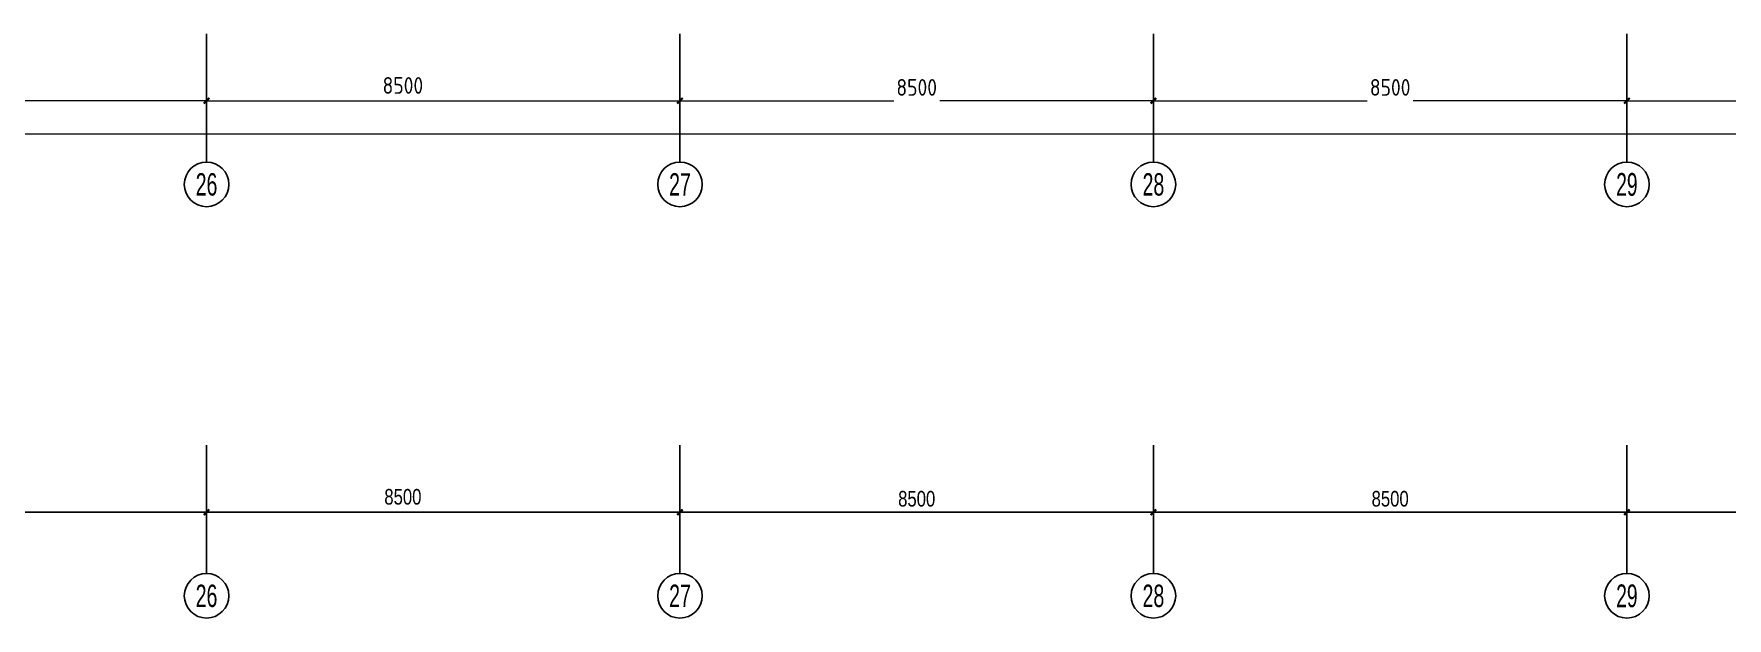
# Model space of a CAD drawing. Extents: x 4 to 13611208, y -605838 to 574722.
# Drawn here: x 13322797 to 13353197, y -161280 to -150798 of the extents above; entities that cross this region are included whole.
import ezdxf
from ezdxf.enums import TextEntityAlignment as Align

# ---------------------------------------------------------------- set-up
doc = ezdxf.new("R2010")
doc.units = 0
doc.header["$LTSCALE"] = 1000
doc.header["$MEASUREMENT"] = 0
doc.layers.add('AXIS', color=3, linetype='Continuous')
doc.layers.add('AXIS_TEXT', color=7, linetype='Continuous')
doc.layers.add('建筑底图', color=8, linetype='Continuous', lineweight=13)
doc.styles.add('C', font='HZTXT_E', dxfattribs={"width": 0.7, "bigfont": 'HZTXT'})
doc.styles.add('C_T3', font='fsdb_e.shx', dxfattribs={"width": 0.8, "bigfont": 'hzdx.shx'})
doc.styles.add('COMPLEX', font='hztxt_e.shx', dxfattribs={"width": 0.6, "bigfont": 'HZTXT.shx'})
doc.styles.add('DIM_FONT', font='gbenor.shx', dxfattribs={"bigfont": 'gbcbig.shx'})
doc.dimstyles.new('_TCH_ARCH&&100', dxfattribs={"dimtxt": 300, "dimasz": 100, "dimexe": 100, "dimexo": 100, "dimgap": 100, "dimtad": 1, "dimdec": 0, "dimzin": 0, "dimdsep": 46, "dimtxsty": 'DIM_FONT', "dimblk": 'ARCHTICK', "dimcen": 0.09, "dimclrd": 3, "dimclre": 3, "dimclrt": 7, "dimaunit": 1, "dimazin": 2, "dimtfac": 1, "dimtdec": 0, "dimtix": 1, "dimtmove": 2, "dimatfit": 3, "dimfxl": 1, "dimtolj": 1, "dimtzin": 0, "dimlwd": 18, "dimlwe": 18, "dimarcsym": 0})

# ---------------------------------------------------------------- blocks, each defined once
blk = doc.blocks.new('_ArchTick')
at = {"color": 0, "linetype": 'ByBlock', "const_width": 0.4}
blk.add_lwpolyline([(-0.5, -0.5), (0.5, 0.5)], dxfattribs=at)
blk = doc.blocks.new('*D1648')
at = {"layer": 'AXIS', "color": 3, "lineweight": 18, "ltscale": 3}
for p, q in [((194800, -500), (194800, -1300)), ((203300, -500), (203300, -1300)), ((194800, -1200), (198637, -1200)), ((203300, -1200), (199463, -1200))]:
    blk.add_line(p, q, dxfattribs=at)
at = {"layer": 'AXIS', "color": 3, "lineweight": 18, "ltscale": 3, "xscale": 100, "yscale": 100, "zscale": 100, "rotation": 180}
blk.add_blockref('_ArchTick', (194800, -1200), dxfattribs=at)
at = {"layer": 'AXIS', "color": 3, "lineweight": 18, "ltscale": 3, "xscale": 100, "yscale": 100, "zscale": 100}
blk.add_blockref('_ArchTick', (203300, -1200), dxfattribs=at)
at = {"layer": 'AXIS', "color": 7, "ltscale": 3, "insert": (199050, -960), "char_height": 300, "attachment_point": 5, "style": 'DIM_FONT'}
blk.add_mtext('\\A1;8500', dxfattribs=at)
blk = doc.blocks.new('*D1649')
at = {"layer": 'AXIS', "color": 3, "lineweight": 18, "ltscale": 3}
for p, q in [((203300, -500), (203300, -1300)), ((211800, -500), (211800, -1300)), ((203300, -1200), (211800, -1200))]:
    blk.add_line(p, q, dxfattribs=at)
at = {"layer": 'AXIS', "color": 3, "lineweight": 18, "ltscale": 3, "xscale": 100, "yscale": 100, "zscale": 100, "rotation": 180}
blk.add_blockref('_ArchTick', (203300, -1200), dxfattribs=at)
at = {"layer": 'AXIS', "color": 3, "lineweight": 18, "ltscale": 3, "xscale": 100, "yscale": 100, "zscale": 100}
blk.add_blockref('_ArchTick', (211800, -1200), dxfattribs=at)
at = {"layer": 'AXIS', "color": 7, "ltscale": 3, "insert": (206825, -925), "char_height": 300, "attachment_point": 5, "style": 'DIM_FONT'}
blk.add_mtext('\\A1;8500', dxfattribs=at)
blk = doc.blocks.new('*D1650')
at = {"layer": 'AXIS', "color": 3, "lineweight": 18, "ltscale": 3}
for p, q in [((211800, -500), (211800, -1300)), ((220300, -500), (220300, -1300)), ((211800, -1200), (215637, -1200)), ((220300, -1200), (216463, -1200))]:
    blk.add_line(p, q, dxfattribs=at)
at = {"layer": 'AXIS', "color": 3, "lineweight": 18, "ltscale": 3, "xscale": 100, "yscale": 100, "zscale": 100, "rotation": 180}
blk.add_blockref('_ArchTick', (211800, -1200), dxfattribs=at)
at = {"layer": 'AXIS', "color": 3, "lineweight": 18, "ltscale": 3, "xscale": 100, "yscale": 100, "zscale": 100}
blk.add_blockref('_ArchTick', (220300, -1200), dxfattribs=at)
at = {"layer": 'AXIS', "color": 7, "ltscale": 3, "insert": (216050, -960), "char_height": 300, "attachment_point": 5, "style": 'DIM_FONT'}
blk.add_mtext('\\A1;8500', dxfattribs=at)
blk = doc.blocks.new('*D1651')
at = {"layer": 'AXIS', "color": 3, "lineweight": 18, "ltscale": 3}
for p, q in [((220300, -500), (220300, -1300)), ((228800, -500), (228800, -1300)), ((220300, -1200), (224137, -1200)), ((228800, -1200), (224963, -1200))]:
    blk.add_line(p, q, dxfattribs=at)
at = {"layer": 'AXIS', "color": 3, "lineweight": 18, "ltscale": 3, "xscale": 100, "yscale": 100, "zscale": 100, "rotation": 180}
blk.add_blockref('_ArchTick', (220300, -1200), dxfattribs=at)
at = {"layer": 'AXIS', "color": 3, "lineweight": 18, "ltscale": 3, "xscale": 100, "yscale": 100, "zscale": 100}
blk.add_blockref('_ArchTick', (228800, -1200), dxfattribs=at)
at = {"layer": 'AXIS', "color": 7, "ltscale": 3, "insert": (224550, -960), "char_height": 300, "attachment_point": 5, "style": 'DIM_FONT'}
blk.add_mtext('\\A1;8500', dxfattribs=at)
blk = doc.blocks.new('*D1652')
at = {"layer": 'AXIS', "color": 3, "lineweight": 18, "ltscale": 3}
for p, q in [((228800, -500), (228800, -1300)), ((237300, -500), (237300, -1300)), ((228800, -1200), (232637, -1200)), ((237300, -1200), (233463, -1200))]:
    blk.add_line(p, q, dxfattribs=at)
at = {"layer": 'AXIS', "color": 3, "lineweight": 18, "ltscale": 3, "xscale": 100, "yscale": 100, "zscale": 100, "rotation": 180}
blk.add_blockref('_ArchTick', (228800, -1200), dxfattribs=at)
at = {"layer": 'AXIS', "color": 3, "lineweight": 18, "ltscale": 3, "xscale": 100, "yscale": 100, "zscale": 100}
blk.add_blockref('_ArchTick', (237300, -1200), dxfattribs=at)
at = {"layer": 'AXIS', "color": 7, "ltscale": 3, "insert": (233050, -960), "char_height": 300, "attachment_point": 5, "style": 'DIM_FONT'}
blk.add_mtext('\\A1;8500', dxfattribs=at)
blk = doc.blocks.new('*D1670')
at = {"layer": 'AXIS', "color": 3, "lineweight": 18, "ltscale": 3}
for p, q in [((-900, -300), (-900, -1900)), ((351100, -300), (351100, -1900)), ((-900, -1800), (174512, -1800)), ((351100, -1800), (175688, -1800))]:
    blk.add_line(p, q, dxfattribs=at)
at = {"layer": 'AXIS', "color": 3, "lineweight": 18, "ltscale": 3, "xscale": 100, "yscale": 100, "zscale": 100, "rotation": 180}
blk.add_blockref('_ArchTick', (-900, -1800), dxfattribs=at)
at = {"layer": 'AXIS', "color": 3, "lineweight": 18, "ltscale": 3, "xscale": 100, "yscale": 100, "zscale": 100}
blk.add_blockref('_ArchTick', (351100, -1800), dxfattribs=at)
at = {"layer": 'AXIS', "color": 7, "ltscale": 3, "insert": (175100, -1560), "char_height": 300, "attachment_point": 5, "style": 'DIM_FONT'}
blk.add_mtext('\\A1;352000', dxfattribs=at)
blk = doc.blocks.new('_AXISO')
blk.add_circle((0, 0), 0.5)
at = {"layer": 'AXIS_TEXT', "style": 'COMPLEX', "width": 1.041667}
blk.add_attdef('A', text='', height=0.56, dxfattribs=at).set_placement((-0.25, -0.28), (0.25, -0.28), align=Align.FIT)
blk = doc.blocks.new('*D1517')
at = {"layer": 'AXIS', "color": 3, "lineweight": -2, "ltscale": 3}
for p, q in [((-56500, -36132), (-56500, -36832)), ((-48000, -36132), (-48000, -36832)), ((-56500, -36732), (-48000, -36732))]:
    blk.add_line(p, q, dxfattribs=at)
at = {"layer": 'AXIS', "color": 3, "lineweight": -2, "ltscale": 3, "xscale": 100, "yscale": 100, "zscale": 100, "rotation": 180}
blk.add_blockref('_ArchTick', (-56500, -36732), dxfattribs=at)
at = {"layer": 'AXIS', "color": 3, "lineweight": -2, "ltscale": 3, "xscale": 100, "yscale": 100, "zscale": 100}
blk.add_blockref('_ArchTick', (-48000, -36732), dxfattribs=at)
at = {"layer": 'AXIS', "color": 3, "ltscale": 3, "insert": (-52250, -36492), "char_height": 280, "attachment_point": 5, "style": 'C_T3'}
blk.add_mtext('\\A1;8500', dxfattribs=at)
blk = doc.blocks.new('*D1518')
at = {"layer": 'AXIS', "color": 3, "lineweight": -2, "ltscale": 3}
for p, q in [((-48000, -36132), (-48000, -36832)), ((-39500, -36132), (-39500, -36832)), ((-48000, -36732), (-39500, -36732))]:
    blk.add_line(p, q, dxfattribs=at)
at = {"layer": 'AXIS', "color": 3, "lineweight": -2, "ltscale": 3, "xscale": 100, "yscale": 100, "zscale": 100, "rotation": 180}
blk.add_blockref('_ArchTick', (-48000, -36732), dxfattribs=at)
at = {"layer": 'AXIS', "color": 3, "lineweight": -2, "ltscale": 3, "xscale": 100, "yscale": 100, "zscale": 100}
blk.add_blockref('_ArchTick', (-39500, -36732), dxfattribs=at)
at = {"layer": 'AXIS', "color": 3, "ltscale": 3, "insert": (-44475, -36457), "char_height": 280, "attachment_point": 5, "style": 'C_T3'}
blk.add_mtext('\\A1;8500', dxfattribs=at)
blk = doc.blocks.new('*D1519')
at = {"layer": 'AXIS', "color": 3, "lineweight": -2, "ltscale": 3}
for p, q in [((-39500, -36132), (-39500, -36832)), ((-31000, -36132), (-31000, -36832)), ((-39500, -36732), (-31000, -36732))]:
    blk.add_line(p, q, dxfattribs=at)
at = {"layer": 'AXIS', "color": 3, "lineweight": -2, "ltscale": 3, "xscale": 100, "yscale": 100, "zscale": 100, "rotation": 180}
blk.add_blockref('_ArchTick', (-39500, -36732), dxfattribs=at)
at = {"layer": 'AXIS', "color": 3, "lineweight": -2, "ltscale": 3, "xscale": 100, "yscale": 100, "zscale": 100}
blk.add_blockref('_ArchTick', (-31000, -36732), dxfattribs=at)
at = {"layer": 'AXIS', "color": 3, "ltscale": 3, "insert": (-35250, -36492), "char_height": 280, "attachment_point": 5, "style": 'C_T3'}
blk.add_mtext('\\A1;8500', dxfattribs=at)
blk = doc.blocks.new('*D1520')
at = {"layer": 'AXIS', "color": 3, "lineweight": -2, "ltscale": 3}
for p, q in [((-31000, -36132), (-31000, -36832)), ((-22500, -36132), (-22500, -36832)), ((-31000, -36732), (-22500, -36732))]:
    blk.add_line(p, q, dxfattribs=at)
at = {"layer": 'AXIS', "color": 3, "lineweight": -2, "ltscale": 3, "xscale": 100, "yscale": 100, "zscale": 100, "rotation": 180}
blk.add_blockref('_ArchTick', (-31000, -36732), dxfattribs=at)
at = {"layer": 'AXIS', "color": 3, "lineweight": -2, "ltscale": 3, "xscale": 100, "yscale": 100, "zscale": 100}
blk.add_blockref('_ArchTick', (-22500, -36732), dxfattribs=at)
at = {"layer": 'AXIS', "color": 3, "ltscale": 3, "insert": (-26750, -36492), "char_height": 280, "attachment_point": 5, "style": 'C_T3'}
blk.add_mtext('\\A1;8500', dxfattribs=at)
blk = doc.blocks.new('*D1521')
at = {"layer": 'AXIS', "color": 3, "lineweight": -2, "ltscale": 3}
for p, q in [((-22500, -36132), (-22500, -36832)), ((-14000, -36132), (-14000, -36832)), ((-22500, -36732), (-14000, -36732))]:
    blk.add_line(p, q, dxfattribs=at)
at = {"layer": 'AXIS', "color": 3, "lineweight": -2, "ltscale": 3, "xscale": 100, "yscale": 100, "zscale": 100, "rotation": 180}
blk.add_blockref('_ArchTick', (-22500, -36732), dxfattribs=at)
at = {"layer": 'AXIS', "color": 3, "lineweight": -2, "ltscale": 3, "xscale": 100, "yscale": 100, "zscale": 100}
blk.add_blockref('_ArchTick', (-14000, -36732), dxfattribs=at)
at = {"layer": 'AXIS', "color": 3, "ltscale": 3, "insert": (-18250, -36492), "char_height": 280, "attachment_point": 5, "style": 'C_T3'}
blk.add_mtext('\\A1;8500', dxfattribs=at)
blk = doc.blocks.new('feafef')
at = {"layer": 'AXIS', "ltscale": 3}
for p, q in [((203300, 0), (203300, -2300)), ((211800, 0), (211800, -2300)), ((220300, 0), (220300, -2300)), ((228800, 0), (228800, -2300))]:
    blk.add_line(p, q, dxfattribs=at)
at = {"layer": 'AXIS', "color": 8}
ref = blk.add_blockref('_AXISO', (203300, -2700), dxfattribs=dict(at, xscale=800, yscale=800, zscale=800))
ref.add_attrib('A', '26', dxfattribs={"layer": 'AXIS_TEXT', "height": 401.68, "style": 'C', "width": 0.735135}).set_placement((203104.9, -2900.8), (203495.1, -2900.8), align=Align.FIT)
at = {"layer": 'AXIS', "ltscale": 3}
ref = blk.add_blockref('_AXISO', (211800, -2700), dxfattribs=dict(at, xscale=800, yscale=800, zscale=800))
ref.add_attrib('A', '27', dxfattribs={"layer": 'AXIS_TEXT', "height": 401.68, "style": 'C', "width": 0.735135}).set_placement((211604.9, -2900.8), (211995.1, -2900.8), align=Align.FIT)
ref = blk.add_blockref('_AXISO', (220300, -2700), dxfattribs=dict(at, xscale=800, yscale=800, zscale=800))
ref.add_attrib('A', '28', dxfattribs={"layer": 'AXIS_TEXT', "height": 401.68, "style": 'C', "width": 0.735135}).set_placement((220104.9, -2900.8), (220495.1, -2900.8), align=Align.FIT)
ref = blk.add_blockref('_AXISO', (228800, -2700), dxfattribs=dict(at, xscale=800, yscale=800, zscale=800))
ref.add_attrib('A', '29', dxfattribs={"layer": 'AXIS_TEXT', "height": 407.45, "style": 'C', "width": 0.733333}).set_placement((228607.9, -2903.7), (228992.1, -2903.7), align=Align.FIT)
for base, p1, p2, picture, middle in [((351100, -1800), (-900, -200), (351100, -200), '*D1670', (175100, -1560)), ((203300, -1200), (194800, -400), (203300, -400), '*D1648', (199050, -960)), ((211800, -1200), (203300, -400), (211800, -400), '*D1649', (206824.9, -925)), ((220300, -1200), (211800, -400), (220300, -400), '*D1650', (216050, -960)), ((228800, -1200), (220300, -400), (228800, -400), '*D1651', (224550, -960)), ((237300, -1200), (228800, -400), (237300, -400), '*D1652', (233050, -960))]:
    dim = blk.add_linear_dim(base=base, p1=p1, p2=p2, angle=0, dimstyle='_TCH_ARCH&&100', dxfattribs=at)
    dim.commit()
    dim.dimension.update_dxf_attribs({"geometry": picture, "text_midpoint": middle, "dimtype": 129})
blk = doc.blocks.new('站台板下0322')
at = {"layer": 'AXIS', "ltscale": 3}
for p, q in [((-48000, -35531.8), (-48000, -37831.8)), ((-39500, -35531.8), (-39500, -37831.8)), ((-31000, -35531.8), (-31000, -37831.8)), ((-22500, -35531.8), (-22500, -37831.8))]:
    blk.add_line(p, q, dxfattribs=at)
blk.add_blockref('feafef', (-251300, -28150))
at = {"layer": 'AXIS', "color": 8}
ref = blk.add_blockref('_AXISO', (-48000, -38231.8), dxfattribs=dict(at, xscale=800, yscale=800, zscale=800))
ref.add_attrib('A', '26', dxfattribs={"layer": 'AXIS_TEXT', "height": 401.68, "style": 'C', "width": 0.735135}).set_placement((-48195.1, -38432.6), (-47804.9, -38432.6), align=Align.FIT)
at = {"layer": 'AXIS', "ltscale": 3}
ref = blk.add_blockref('_AXISO', (-39500, -38231.8), dxfattribs=dict(at, xscale=800, yscale=800, zscale=800))
ref.add_attrib('A', '27', dxfattribs={"layer": 'AXIS_TEXT', "height": 401.68, "style": 'C', "width": 0.735135}).set_placement((-39695.1, -38432.6), (-39304.9, -38432.6), align=Align.FIT)
ref = blk.add_blockref('_AXISO', (-31000, -38231.8), dxfattribs=dict(at, xscale=800, yscale=800, zscale=800))
ref.add_attrib('A', '28', dxfattribs={"layer": 'AXIS_TEXT', "height": 401.68, "style": 'C', "width": 0.735135}).set_placement((-31195.1, -38432.6), (-30804.9, -38432.6), align=Align.FIT)
ref = blk.add_blockref('_AXISO', (-22500, -38231.8), dxfattribs=dict(at, xscale=800, yscale=800, zscale=800))
ref.add_attrib('A', '29', dxfattribs={"layer": 'AXIS_TEXT', "height": 407.45, "style": 'C', "width": 0.733333}).set_placement((-22692.1, -38435.5), (-22307.9, -38435.5), align=Align.FIT)
for base, p1, p2, picture, middle in [((-48000, -36731.8), (-56500, -35931.8), (-48000, -35931.8), '*D1517', (-52250, -36491.8)), ((-39500, -36731.8), (-48000, -35931.8), (-39500, -35931.8), '*D1518', (-44475.1, -36456.8)), ((-31000, -36731.8), (-39500, -35931.8), (-31000, -35931.8), '*D1519', (-35250, -36491.8)), ((-22500, -36731.8), (-31000, -35931.8), (-22500, -35931.8), '*D1520', (-26750, -36491.8)), ((-14000, -36731.8), (-22500, -35931.8), (-14000, -35931.8), '*D1521', (-18250, -36491.8))]:
    dim = blk.add_linear_dim(base=base, p1=p1, p2=p2, angle=0, dimstyle='_TCH_ARCH&&100', dxfattribs=at)
    dim.commit()
    dim.dimension.update_dxf_attribs({"geometry": picture, "text_midpoint": middle, "dimtype": 129})

msp = doc.modelspace()

# ---------------------------------------------------------------- block references
at = {"layer": '建筑底图', "color": 5, "lineweight": -2}
msp.add_blockref('站台板下0322', (13373897.4, -122648.2), dxfattribs=at)

doc.saveas('drawing.dxf')
